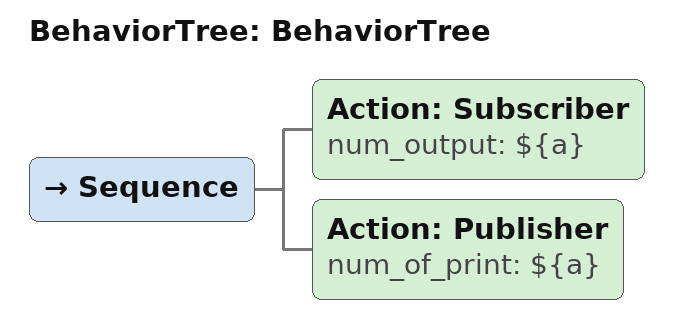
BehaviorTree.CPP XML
<?xml version="1.0"?>
<root main_tree_to_execute="BehaviorTree">
    <BehaviorTree ID="BehaviorTree">
        <Sequence>
            <Action ID="Subscriber" num_output="${a}"/>
            <Action ID="Publisher" num_of_print="${a}"/>
        </Sequence>
    </BehaviorTree>
</root>
